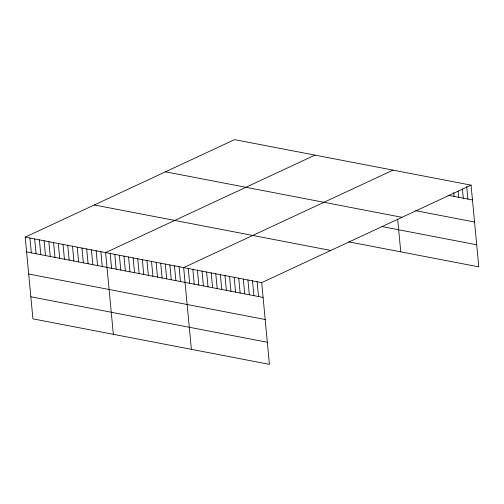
<?xml version="1.0" encoding="UTF-8"?>
<svg xmlns="http://www.w3.org/2000/svg" width="504" height="504" viewBox="0 0 504 504"><rect width="100%" height="100%" fill="white"/><g stroke="black" fill="none" stroke-linecap="round" stroke-linejoin="round"><path stroke-width="0.76" d="M471.076 185.144L261.696 282.624L269.419 364.354L32.924 318.856L25.2 237.132L234.581 139.646L471.076 185.144L478.8 266.868L348.724 241.851M314.987 155.119L105.607 252.599L113.337 334.328M393.032 170.132L183.651 267.611L191.381 349.341M447.987 195.237L472.475 199.943M415.649 210.697L474.56 222.031M165.482 171.814L401.978 217.312M381.837 226.535L476.715 244.787M94.292 204.958L330.794 250.457M25.2 237.132L261.696 282.624M26.599 251.931L263.094 297.429M28.684 274.019L265.186 319.511M30.839 296.774L267.334 342.266M466.704 186.6L467.882 199.061M462.407 188.83L463.289 198.179M458.111 191.066L458.703 197.297M453.745 192.515L454.11 196.415M397.662 219.108L400.756 251.855M257.109 281.742L258.508 296.547M252.517 280.86L253.915 295.659M247.924 279.978L249.322 294.777M243.331 279.09L244.736 293.895M238.745 278.208L240.143 293.013M234.152 277.326L235.551 292.131M229.559 276.444L230.958 291.243M224.973 275.562L226.372 290.361M220.38 274.674L221.779 289.479M215.788 273.792L217.186 288.597M211.195 272.91L212.6 287.715M206.608 272.028L208.007 286.833M202.016 271.146L203.414 285.944M197.423 270.264L198.822 285.062M192.837 269.375L194.235 284.18M188.244 268.493L189.643 283.298M179.065 266.729L180.463 281.528M174.472 265.847L175.871 280.646M169.879 264.959L171.278 279.764M165.287 264.077L166.692 278.882M160.7 263.195L162.099 278M156.108 262.313L157.506 277.118M151.515 261.431L152.914 276.23M146.929 260.549L148.327 275.348M142.336 259.661L143.734 274.466M137.743 258.779L139.142 273.584M133.157 257.897L134.555 272.702M128.564 257.015L129.963 271.813M123.971 256.133L125.37 270.932M119.379 255.244L120.784 270.049M114.792 254.363L116.191 269.168M110.2 253.481L111.598 268.286M100.882 251.685L102.281 266.49M96.151 250.778L97.549 265.583M91.419 249.871L92.818 264.669M86.688 248.957L88.087 263.762M81.957 248.05L83.362 262.849M77.232 247.136L78.63 261.941M72.5 246.229L73.899 261.034M67.769 245.316L69.168 260.121M63.038 244.409L64.436 259.214M58.306 243.501L59.711 258.3M53.581 242.588L54.98 257.393M48.85 241.681L50.249 256.479M44.119 240.767L45.517 255.572M39.388 239.86L40.786 254.665M34.663 238.946L36.061 253.751M29.931 238.039L31.33 252.844"/></g></svg>
